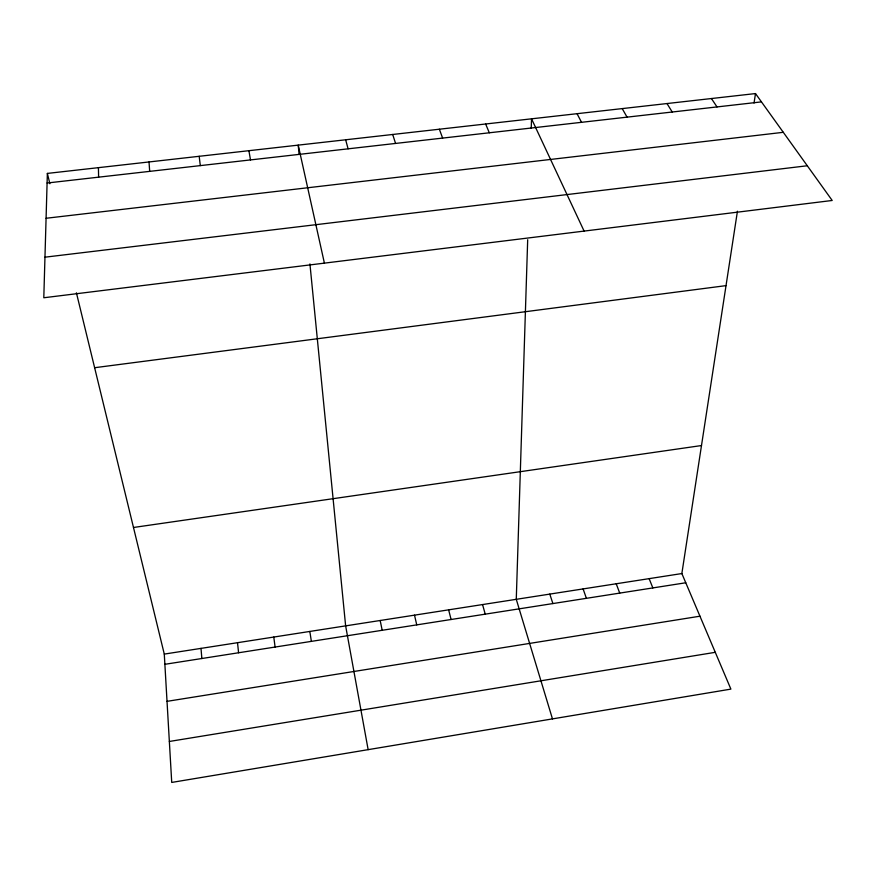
<?xml version="1.0" encoding="UTF-8"?>
<svg xmlns="http://www.w3.org/2000/svg" width="876" height="876" viewBox="0 0 876 876"><rect width="100%" height="100%" fill="white"/><g stroke="black" fill="none" stroke-linecap="round" stroke-linejoin="round"><path stroke-width="1.31" d="M47.37 173.415L43.8 297.763L832.2 200.473L755.495 93.568L47.37 173.415L49.888 183.752M527.691 239.717L516.271 599.315L552.471 718.889M531.228 128.345L531.535 118.829L584.106 231.089M76.409 292.814L164.283 654.098L171.729 782.432L730.891 689.116L681.856 573.55L737.439 211.204M754.039 103.039L755.495 93.568M169.353 741.468L715.287 652.324M167.02 701.347L699.957 616.2M164.874 664.304L685.766 582.77M164.283 654.098L681.856 573.55M133.481 527.483L701.49 445.545M94.63 367.712L726.029 285.631M44.961 257.183L807.289 165.761M46.089 218.266L783.286 132.309M47.096 183.018L761.452 101.879M711.422 98.539L717.017 106.927M666.997 103.554L672.221 112.008M622.212 108.602L627.063 117.143M577.054 113.694L581.522 122.311M485.632 123.998L489.312 132.78M649.127 578.642L652.85 587.927M616.211 583.766L619.726 593.107M439.358 129.221L442.632 138.09M583.098 588.913L586.405 598.319M549.789 594.103L552.887 603.564M392.7 134.477L395.569 143.434M482.556 604.56L485.227 614.164M345.648 139.788L348.1 148.821M448.632 609.849L451.096 619.507M414.512 615.16L416.746 624.873M324.405 263.139L298.212 145.131L299.121 154.417M380.173 620.504L382.188 630.282M368.139 749.648L345.637 625.88L309.929 263.928M248.904 150.694L250.492 159.914M309.819 631.454L311.374 641.374M273.783 637.06L275.097 647.046M199.18 156.3L200.308 165.608M237.516 642.699L238.59 652.762M201.009 648.382L201.852 658.511M149.019 161.961L149.686 171.357M98.419 167.666L98.616 177.16"/></g></svg>
